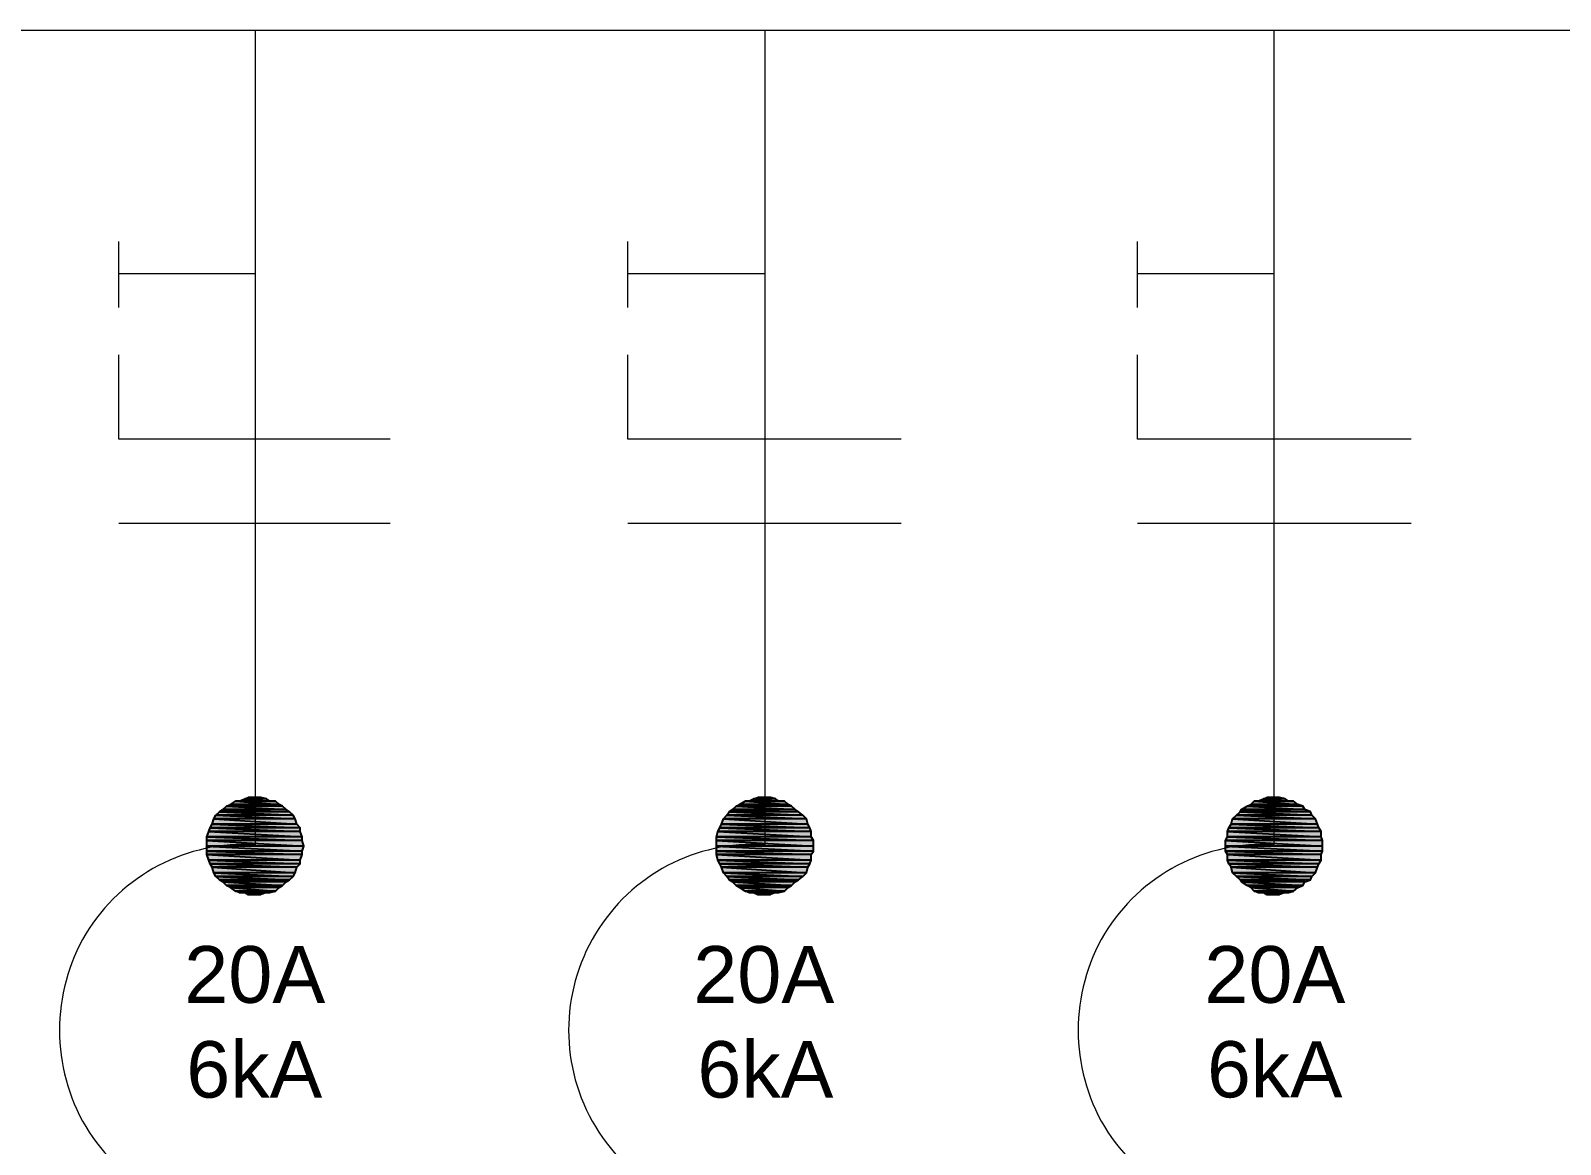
# Model space of a CAD drawing. Header units: millimetres. Extents: x 40 to 176, y -32 to 59.
# Drawn here: x 102.024 to 105.063, y 39.568 to 41.781 of the extents above; entities that cross this region are included whole.
import ezdxf

# ---------------------------------------------------------------- set-up
doc = ezdxf.new("R2010")
doc.units = ezdxf.units.MM
doc.layers.add('13 - Diagrama unifilar', color=7, linetype='Continuous', lineweight=30)
doc.styles.add('Arial0', font='arial.ttf', dxfattribs={"height": 3.14658})

msp = doc.modelspace()

# ---------------------------------------------------------------- hatches: boundary and pattern name
at = {"layer": '13 - Diagrama unifilar', "true_color": 0x000007}
h = msp.add_hatch(color=7, dxfattribs=at)
h.paths.add_polyline_path([(102.5173, 40.2431), (102.4209, 40.2431), (102.5243, 40.2403)])
h.paths.add_polyline_path([(102.4209, 40.2431), (102.5243, 40.2403), (102.4125, 40.2403)])
h = msp.add_hatch(color=7, dxfattribs=at)
h.paths.add_polyline_path([(102.5103, 40.2501), (102.4307, 40.2501), (102.5173, 40.2431)])
h.paths.add_polyline_path([(102.4307, 40.2501), (102.5173, 40.2431), (102.4209, 40.2431)])
h = msp.add_hatch(color=7, dxfattribs=at)
h.paths.add_polyline_path([(102.4922, 40.2543), (102.4489, 40.2543), (102.4991, 40.2501)])
h.paths.add_polyline_path([(102.4489, 40.2543), (102.4991, 40.2501), (102.4377, 40.2501)])
h = msp.add_hatch(color=7, dxfattribs=at)
h.paths.add_polyline_path([(102.481, 40.2571), (102.4558, 40.2571), (102.4922, 40.2543)])
h.paths.add_polyline_path([(102.4558, 40.2571), (102.4922, 40.2543), (102.4489, 40.2543)])
h = msp.add_hatch(color=7, dxfattribs=at)
h.paths.add_polyline_path([(103.5286, 40.2431), (103.4322, 40.2431), (103.5355, 40.2403)])
h.paths.add_polyline_path([(103.4322, 40.2431), (103.5355, 40.2403), (103.4252, 40.2403)])
h = msp.add_hatch(color=7, dxfattribs=at)
h.paths.add_polyline_path([(103.5216, 40.2501), (103.4433, 40.2501), (103.5286, 40.2431)])
h.paths.add_polyline_path([(103.4433, 40.2501), (103.5286, 40.2431), (103.4322, 40.2431)])
h = msp.add_hatch(color=7, dxfattribs=at)
h.paths.add_polyline_path([(103.5034, 40.2543), (103.4601, 40.2543), (103.5104, 40.2501)])
h.paths.add_polyline_path([(103.4601, 40.2543), (103.5104, 40.2501), (103.4503, 40.2501)])
h = msp.add_hatch(color=7, dxfattribs=at)
h.paths.add_polyline_path([(103.4936, 40.2571), (103.4685, 40.2571), (103.5034, 40.2543)])
h.paths.add_polyline_path([(103.4685, 40.2571), (103.5034, 40.2543), (103.4601, 40.2543)])
h = msp.add_hatch(color=7, dxfattribs=at)
h.paths.add_polyline_path([(104.5412, 40.2431), (104.4476, 40.2431), (104.551, 40.2403)])
h.paths.add_polyline_path([(104.4476, 40.2431), (104.551, 40.2403), (104.4406, 40.2403)])
h = msp.add_hatch(color=7, dxfattribs=at)
h.paths.add_polyline_path([(104.5328, 40.2501), (104.4546, 40.2501), (104.5412, 40.2431)])
h.paths.add_polyline_path([(104.4546, 40.2501), (104.5412, 40.2431), (104.4476, 40.2431)])
h = msp.add_hatch(color=7, dxfattribs=at)
h.paths.add_polyline_path([(104.5161, 40.2543), (104.4728, 40.2543), (104.523, 40.2501)])
h.paths.add_polyline_path([(104.4728, 40.2543), (104.523, 40.2501), (104.4616, 40.2501)])
h = msp.add_hatch(color=7, dxfattribs=at)
h.paths.add_polyline_path([(104.5049, 40.2571), (104.4797, 40.2571), (104.5161, 40.2543)])
h.paths.add_polyline_path([(104.4797, 40.2571), (104.5161, 40.2543), (104.4728, 40.2543)])
h = msp.add_hatch(color=7, dxfattribs=at)
h.paths.add_polyline_path([(102.5494, 40.2152), (102.3874, 40.2152), (102.5522, 40.204)])
h.paths.add_polyline_path([(102.3874, 40.2152), (102.5522, 40.204), (102.3846, 40.204)])
h = msp.add_hatch(color=7, dxfattribs=at)
h.paths.add_polyline_path([(102.5452, 40.2222), (102.3916, 40.2222), (102.5494, 40.2152)])
h.paths.add_polyline_path([(102.3916, 40.2222), (102.5494, 40.2152), (102.3874, 40.2152)])
h = msp.add_hatch(color=7, dxfattribs=at)
h.paths.add_polyline_path([(102.5382, 40.2291), (102.3986, 40.2291), (102.5452, 40.2222)])
h.paths.add_polyline_path([(102.3986, 40.2291), (102.5452, 40.2222), (102.3916, 40.2222)])
h = msp.add_hatch(color=7, dxfattribs=at)
h.paths.add_polyline_path([(102.5313, 40.2333), (102.4056, 40.2333), (102.5382, 40.2291)])
h.paths.add_polyline_path([(102.4056, 40.2333), (102.5382, 40.2291), (102.3986, 40.2291)])
h = msp.add_hatch(color=7, dxfattribs=at)
h.paths.add_polyline_path([(102.5243, 40.2403), (102.4125, 40.2403), (102.5313, 40.2333)])
h.paths.add_polyline_path([(102.4125, 40.2403), (102.5313, 40.2333), (102.4056, 40.2333)])
h = msp.add_hatch(color=7, dxfattribs=at)
h.paths.add_polyline_path([(103.5649, 40.2152), (103.4, 40.2152), (103.5677, 40.204)])
h.paths.add_polyline_path([(103.4, 40.2152), (103.5677, 40.204), (103.3959, 40.204)])
h = msp.add_hatch(color=7, dxfattribs=at)
h.paths.add_polyline_path([(103.5579, 40.2222), (103.407, 40.2222), (103.5649, 40.2152)])
h.paths.add_polyline_path([(103.407, 40.2222), (103.5649, 40.2152), (103.4, 40.2152)])
h = msp.add_hatch(color=7, dxfattribs=at)
h.paths.add_polyline_path([(103.5495, 40.2291), (103.4112, 40.2291), (103.5579, 40.2222)])
h.paths.add_polyline_path([(103.4112, 40.2291), (103.5579, 40.2222), (103.407, 40.2222)])
h = msp.add_hatch(color=7, dxfattribs=at)
h.paths.add_polyline_path([(103.5425, 40.2333), (103.4182, 40.2333), (103.5495, 40.2291)])
h.paths.add_polyline_path([(103.4182, 40.2333), (103.5495, 40.2291), (103.4112, 40.2291)])
h = msp.add_hatch(color=7, dxfattribs=at)
h.paths.add_polyline_path([(103.5355, 40.2403), (103.4252, 40.2403), (103.5425, 40.2333)])
h.paths.add_polyline_path([(103.4252, 40.2403), (103.5425, 40.2333), (103.4182, 40.2333)])
h = msp.add_hatch(color=7, dxfattribs=at)
h.paths.add_polyline_path([(104.5761, 40.2152), (104.4113, 40.2152), (104.5803, 40.204)])
h.paths.add_polyline_path([(104.4113, 40.2152), (104.5803, 40.204), (104.4085, 40.204)])
h = msp.add_hatch(color=7, dxfattribs=at)
h.paths.add_polyline_path([(104.5691, 40.2222), (104.4197, 40.2222), (104.5761, 40.2152)])
h.paths.add_polyline_path([(104.4197, 40.2222), (104.5761, 40.2152), (104.4113, 40.2152)])
h = msp.add_hatch(color=7, dxfattribs=at)
h.paths.add_polyline_path([(104.5663, 40.2291), (104.4267, 40.2291), (104.5691, 40.2222)])
h.paths.add_polyline_path([(104.4267, 40.2291), (104.5691, 40.2222), (104.4197, 40.2222)])
h = msp.add_hatch(color=7, dxfattribs=at)
h.paths.add_polyline_path([(104.5552, 40.2333), (104.4295, 40.2333), (104.5663, 40.2291)])
h.paths.add_polyline_path([(104.4295, 40.2333), (104.5663, 40.2291), (104.4267, 40.2291)])
h = msp.add_hatch(color=7, dxfattribs=at)
h.paths.add_polyline_path([(104.551, 40.2403), (104.4406, 40.2403), (104.5552, 40.2333)])
h.paths.add_polyline_path([(104.4406, 40.2403), (104.5552, 40.2333), (104.4295, 40.2333)])
h = msp.add_hatch(color=7, dxfattribs=at)
h.paths.add_polyline_path([(102.5592, 40.19), (102.3776, 40.19), (102.5634, 40.1789)])
h.paths.add_polyline_path([(102.3776, 40.19), (102.5634, 40.1789), (102.3734, 40.1789)])
h = msp.add_hatch(color=7, dxfattribs=at)
h.paths.add_polyline_path([(102.5592, 40.197), (102.3804, 40.197), (102.5592, 40.19)])
h.paths.add_polyline_path([(102.3804, 40.197), (102.5592, 40.19), (102.3776, 40.19)])
h = msp.add_hatch(color=7, dxfattribs=at)
h.paths.add_polyline_path([(102.5522, 40.204), (102.3846, 40.204), (102.5592, 40.197)])
h.paths.add_polyline_path([(102.3846, 40.204), (102.5592, 40.197), (102.3804, 40.197)])
h = msp.add_hatch(color=7, dxfattribs=at)
h.paths.add_polyline_path([(103.5746, 40.19), (103.3889, 40.19), (103.5746, 40.1789)])
h.paths.add_polyline_path([(103.3889, 40.19), (103.5746, 40.1789), (103.3861, 40.1789)])
h = msp.add_hatch(color=7, dxfattribs=at)
h.paths.add_polyline_path([(103.5719, 40.197), (103.3931, 40.197), (103.5746, 40.19)])
h.paths.add_polyline_path([(103.3931, 40.197), (103.5746, 40.19), (103.3889, 40.19)])
h = msp.add_hatch(color=7, dxfattribs=at)
h.paths.add_polyline_path([(103.5677, 40.204), (103.3959, 40.204), (103.5719, 40.197)])
h.paths.add_polyline_path([(103.3959, 40.204), (103.5719, 40.197), (103.3931, 40.197)])
h = msp.add_hatch(color=7, dxfattribs=at)
h.paths.add_polyline_path([(104.5831, 40.197), (104.4043, 40.197), (104.5873, 40.19)])
h.paths.add_polyline_path([(104.4043, 40.197), (104.5873, 40.19), (104.4015, 40.19)])
h = msp.add_hatch(color=7, dxfattribs=at)
h.paths.add_polyline_path([(104.5873, 40.19), (104.4015, 40.19), (104.5873, 40.1789)])
h.paths.add_polyline_path([(104.4015, 40.19), (104.5873, 40.1789), (104.4015, 40.1789)])
h = msp.add_hatch(color=7, dxfattribs=at)
h.paths.add_polyline_path([(104.5803, 40.204), (104.4085, 40.204), (104.5831, 40.197)])
h.paths.add_polyline_path([(104.4085, 40.204), (104.5831, 40.197), (104.4043, 40.197)])
h = msp.add_hatch(color=7, dxfattribs=at)
h.paths.add_polyline_path([(102.5634, 40.1789), (102.3734, 40.1789), (102.5634, 40.1719)])
h.paths.add_polyline_path([(102.3734, 40.1789), (102.5634, 40.1719), (102.3734, 40.1719)])
h = msp.add_hatch(color=7, dxfattribs=at)
h.paths.add_polyline_path([(102.5634, 40.1719), (102.3734, 40.1719), (102.5662, 40.1607)])
h.paths.add_polyline_path([(102.3734, 40.1719), (102.5662, 40.1607), (102.3734, 40.1607)])
h = msp.add_hatch(color=7, dxfattribs=at)
h.paths.add_polyline_path([(102.5662, 40.1607), (102.3734, 40.1607), (102.5634, 40.1509)])
h.paths.add_polyline_path([(102.3734, 40.1607), (102.5634, 40.1509), (102.3734, 40.1509)])
h = msp.add_hatch(color=7, dxfattribs=at)
h.paths.add_polyline_path([(102.5634, 40.1509), (102.3734, 40.1509), (102.5634, 40.1439)])
h.paths.add_polyline_path([(102.3734, 40.1509), (102.5634, 40.1439), (102.3734, 40.1439)])
h = msp.add_hatch(color=7, dxfattribs=at)
h.paths.add_polyline_path([(103.5746, 40.1789), (103.3861, 40.1789), (103.5788, 40.1719)])
h.paths.add_polyline_path([(103.3861, 40.1789), (103.5788, 40.1719), (103.3861, 40.1719)])
h = msp.add_hatch(color=7, dxfattribs=at)
h.paths.add_polyline_path([(103.5788, 40.1719), (103.3861, 40.1719), (103.5788, 40.1607)])
h.paths.add_polyline_path([(103.3861, 40.1719), (103.5788, 40.1607), (103.3861, 40.1607)])
h = msp.add_hatch(color=7, dxfattribs=at)
h.paths.add_polyline_path([(103.5788, 40.1607), (103.3861, 40.1607), (103.5788, 40.1509)])
h.paths.add_polyline_path([(103.3861, 40.1607), (103.5788, 40.1509), (103.3861, 40.1509)])
h = msp.add_hatch(color=7, dxfattribs=at)
h.paths.add_polyline_path([(103.5788, 40.1509), (103.3861, 40.1509), (103.5746, 40.1439)])
h.paths.add_polyline_path([(103.3861, 40.1509), (103.5746, 40.1439), (103.3861, 40.1439)])
h = msp.add_hatch(color=7, dxfattribs=at)
h.paths.add_polyline_path([(104.5873, 40.1789), (104.4015, 40.1789), (104.5901, 40.1719)])
h.paths.add_polyline_path([(104.4015, 40.1789), (104.5901, 40.1719), (104.3973, 40.1719)])
h = msp.add_hatch(color=7, dxfattribs=at)
h.paths.add_polyline_path([(104.5901, 40.1719), (104.3973, 40.1719), (104.5901, 40.1607)])
h.paths.add_polyline_path([(104.3973, 40.1719), (104.5901, 40.1607), (104.3973, 40.1607)])
h = msp.add_hatch(color=7, dxfattribs=at)
h.paths.add_polyline_path([(104.5901, 40.1607), (104.3973, 40.1607), (104.5901, 40.1509)])
h.paths.add_polyline_path([(104.3973, 40.1607), (104.5901, 40.1509), (104.3973, 40.1509)])
h = msp.add_hatch(color=7, dxfattribs=at)
h.paths.add_polyline_path([(104.5901, 40.1509), (104.3973, 40.1509), (104.5873, 40.1439)])
h.paths.add_polyline_path([(104.3973, 40.1509), (104.5873, 40.1439), (104.4015, 40.1439)])
h = msp.add_hatch(color=7, dxfattribs=at)
h.paths.add_polyline_path([(102.5634, 40.1439), (102.3734, 40.1439), (102.5592, 40.1328)])
h.paths.add_polyline_path([(102.3734, 40.1439), (102.5592, 40.1328), (102.3776, 40.1328)])
h = msp.add_hatch(color=7, dxfattribs=at)
h.paths.add_polyline_path([(102.5592, 40.1328), (102.3776, 40.1328), (102.5592, 40.1258)])
h.paths.add_polyline_path([(102.3776, 40.1328), (102.5592, 40.1258), (102.3804, 40.1258)])
h = msp.add_hatch(color=7, dxfattribs=at)
h.paths.add_polyline_path([(102.5592, 40.1258), (102.3804, 40.1258), (102.5522, 40.1188)])
h.paths.add_polyline_path([(102.3804, 40.1258), (102.5522, 40.1188), (102.3846, 40.1188)])
h = msp.add_hatch(color=7, dxfattribs=at)
h.paths.add_polyline_path([(103.5746, 40.1439), (103.3861, 40.1439), (103.5746, 40.1328)])
h.paths.add_polyline_path([(103.3861, 40.1439), (103.5746, 40.1328), (103.3889, 40.1328)])
h = msp.add_hatch(color=7, dxfattribs=at)
h.paths.add_polyline_path([(103.5746, 40.1328), (103.3889, 40.1328), (103.5719, 40.1258)])
h.paths.add_polyline_path([(103.3889, 40.1328), (103.5719, 40.1258), (103.3931, 40.1258)])
h = msp.add_hatch(color=7, dxfattribs=at)
h.paths.add_polyline_path([(103.5719, 40.1258), (103.3931, 40.1258), (103.5677, 40.1188)])
h.paths.add_polyline_path([(103.3931, 40.1258), (103.5677, 40.1188), (103.3959, 40.1188)])
h = msp.add_hatch(color=7, dxfattribs=at)
h.paths.add_polyline_path([(104.5873, 40.1439), (104.4015, 40.1439), (104.5873, 40.1328)])
h.paths.add_polyline_path([(104.4015, 40.1439), (104.5873, 40.1328), (104.4015, 40.1328)])
h = msp.add_hatch(color=7, dxfattribs=at)
h.paths.add_polyline_path([(104.5873, 40.1328), (104.4015, 40.1328), (104.5831, 40.1258)])
h.paths.add_polyline_path([(104.4015, 40.1328), (104.5831, 40.1258), (104.4043, 40.1258)])
h = msp.add_hatch(color=7, dxfattribs=at)
h.paths.add_polyline_path([(104.5831, 40.1258), (104.4043, 40.1258), (104.5803, 40.1188)])
h.paths.add_polyline_path([(104.4043, 40.1258), (104.5803, 40.1188), (104.4085, 40.1188)])
h = msp.add_hatch(color=7, dxfattribs=at)
h.paths.add_polyline_path([(102.5522, 40.1188), (102.3846, 40.1188), (102.5494, 40.1076)])
h.paths.add_polyline_path([(102.3846, 40.1188), (102.5494, 40.1076), (102.3874, 40.1076)])
h = msp.add_hatch(color=7, dxfattribs=at)
h.paths.add_polyline_path([(102.5494, 40.1076), (102.3874, 40.1076), (102.5452, 40.1006)])
h.paths.add_polyline_path([(102.3874, 40.1076), (102.5452, 40.1006), (102.3916, 40.1006)])
h = msp.add_hatch(color=7, dxfattribs=at)
h.paths.add_polyline_path([(102.5452, 40.1006), (102.3916, 40.1006), (102.5382, 40.0937)])
h.paths.add_polyline_path([(102.3916, 40.1006), (102.5382, 40.0937), (102.3986, 40.0937)])
h = msp.add_hatch(color=7, dxfattribs=at)
h.paths.add_polyline_path([(102.5382, 40.0937), (102.3986, 40.0937), (102.5313, 40.0895)])
h.paths.add_polyline_path([(102.3986, 40.0937), (102.5313, 40.0895), (102.4056, 40.0895)])
h = msp.add_hatch(color=7, dxfattribs=at)
h.paths.add_polyline_path([(102.5313, 40.0895), (102.4056, 40.0895), (102.5243, 40.0825)])
h.paths.add_polyline_path([(102.4056, 40.0895), (102.5243, 40.0825), (102.4125, 40.0825)])
h = msp.add_hatch(color=7, dxfattribs=at)
h.paths.add_polyline_path([(103.5677, 40.1188), (103.3959, 40.1188), (103.5649, 40.1076)])
h.paths.add_polyline_path([(103.3959, 40.1188), (103.5649, 40.1076), (103.4, 40.1076)])
h = msp.add_hatch(color=7, dxfattribs=at)
h.paths.add_polyline_path([(103.5649, 40.1076), (103.4, 40.1076), (103.5579, 40.1006)])
h.paths.add_polyline_path([(103.4, 40.1076), (103.5579, 40.1006), (103.407, 40.1006)])
h = msp.add_hatch(color=7, dxfattribs=at)
h.paths.add_polyline_path([(103.5579, 40.1006), (103.407, 40.1006), (103.5495, 40.0937)])
h.paths.add_polyline_path([(103.407, 40.1006), (103.5495, 40.0937), (103.4112, 40.0937)])
h = msp.add_hatch(color=7, dxfattribs=at)
h.paths.add_polyline_path([(103.5495, 40.0937), (103.4112, 40.0937), (103.5425, 40.0895)])
h.paths.add_polyline_path([(103.4112, 40.0937), (103.5425, 40.0895), (103.4182, 40.0895)])
h = msp.add_hatch(color=7, dxfattribs=at)
h.paths.add_polyline_path([(103.5425, 40.0895), (103.4182, 40.0895), (103.5355, 40.0825)])
h.paths.add_polyline_path([(103.4182, 40.0895), (103.5355, 40.0825), (103.4252, 40.0825)])
h = msp.add_hatch(color=7, dxfattribs=at)
h.paths.add_polyline_path([(104.5803, 40.1188), (104.4085, 40.1188), (104.5761, 40.1076)])
h.paths.add_polyline_path([(104.4085, 40.1188), (104.5761, 40.1076), (104.4113, 40.1076)])
h = msp.add_hatch(color=7, dxfattribs=at)
h.paths.add_polyline_path([(104.5761, 40.1076), (104.4113, 40.1076), (104.5691, 40.1006)])
h.paths.add_polyline_path([(104.4113, 40.1076), (104.5691, 40.1006), (104.4197, 40.1006)])
h = msp.add_hatch(color=7, dxfattribs=at)
h.paths.add_polyline_path([(104.5691, 40.1006), (104.4197, 40.1006), (104.5663, 40.0937)])
h.paths.add_polyline_path([(104.4197, 40.1006), (104.5663, 40.0937), (104.4267, 40.0937)])
h = msp.add_hatch(color=7, dxfattribs=at)
h.paths.add_polyline_path([(104.5663, 40.0937), (104.4267, 40.0937), (104.5552, 40.0895)])
h.paths.add_polyline_path([(104.4267, 40.0937), (104.5552, 40.0895), (104.4295, 40.0895)])
h = msp.add_hatch(color=7, dxfattribs=at)
h.paths.add_polyline_path([(104.5552, 40.0895), (104.4295, 40.0895), (104.551, 40.0825)])
h.paths.add_polyline_path([(104.4295, 40.0895), (104.551, 40.0825), (104.4406, 40.0825)])
h = msp.add_hatch(color=7, dxfattribs=at)
h.paths.add_polyline_path([(102.5243, 40.0825), (102.4125, 40.0825), (102.5173, 40.0783)])
h.paths.add_polyline_path([(102.4125, 40.0825), (102.5173, 40.0783), (102.4209, 40.0783)])
h = msp.add_hatch(color=7, dxfattribs=at)
h.paths.add_polyline_path([(102.5173, 40.0783), (102.4209, 40.0783), (102.5103, 40.0713)])
h.paths.add_polyline_path([(102.4209, 40.0783), (102.5103, 40.0713), (102.4307, 40.0713)])
h = msp.add_hatch(color=7, dxfattribs=at)
h.paths.add_polyline_path([(102.5103, 40.0713), (102.4307, 40.0713), (102.4991, 40.0685)])
h.paths.add_polyline_path([(102.4307, 40.0713), (102.4991, 40.0685), (102.4377, 40.0685)])
h = msp.add_hatch(color=7, dxfattribs=at)
h.paths.add_polyline_path([(102.4489, 40.0685), (102.4558, 40.0643), (102.481, 40.0643)])
h.paths.add_polyline_path([(102.4558, 40.0643), (102.481, 40.0643), (102.474, 40.0643)])
for points in [[(102.4489, 40.0685), (102.4922, 40.0685), (102.481, 40.0643)], [(103.4601, 40.0685), (103.5034, 40.0685), (103.4936, 40.0643)], [(104.4728, 40.0685), (104.5161, 40.0685), (104.5049, 40.0643)]]:
    msp.add_hatch(color=7, dxfattribs=at).paths.add_polyline_path(points)
h = msp.add_hatch(color=7, dxfattribs=at)
h.paths.add_polyline_path([(103.5355, 40.0825), (103.4252, 40.0825), (103.5286, 40.0783)])
h.paths.add_polyline_path([(103.4252, 40.0825), (103.5286, 40.0783), (103.4322, 40.0783)])
h = msp.add_hatch(color=7, dxfattribs=at)
h.paths.add_polyline_path([(103.5286, 40.0783), (103.4322, 40.0783), (103.5216, 40.0713)])
h.paths.add_polyline_path([(103.4322, 40.0783), (103.5216, 40.0713), (103.4433, 40.0713)])
h = msp.add_hatch(color=7, dxfattribs=at)
h.paths.add_polyline_path([(103.5216, 40.0713), (103.4433, 40.0713), (103.5104, 40.0685)])
h.paths.add_polyline_path([(103.4433, 40.0713), (103.5104, 40.0685), (103.4503, 40.0685)])
h = msp.add_hatch(color=7, dxfattribs=at)
h.paths.add_polyline_path([(103.4601, 40.0685), (103.4685, 40.0643), (103.4936, 40.0643)])
h.paths.add_polyline_path([(103.4685, 40.0643), (103.4936, 40.0643), (103.4853, 40.0643)])
h = msp.add_hatch(color=7, dxfattribs=at)
h.paths.add_polyline_path([(104.551, 40.0825), (104.4406, 40.0825), (104.5412, 40.0783)])
h.paths.add_polyline_path([(104.4406, 40.0825), (104.5412, 40.0783), (104.4476, 40.0783)])
h = msp.add_hatch(color=7, dxfattribs=at)
h.paths.add_polyline_path([(104.5412, 40.0783), (104.4476, 40.0783), (104.5328, 40.0713)])
h.paths.add_polyline_path([(104.4476, 40.0783), (104.5328, 40.0713), (104.4546, 40.0713)])
h = msp.add_hatch(color=7, dxfattribs=at)
h.paths.add_polyline_path([(104.5328, 40.0713), (104.4546, 40.0713), (104.523, 40.0685)])
h.paths.add_polyline_path([(104.4546, 40.0713), (104.523, 40.0685), (104.4616, 40.0685)])
h = msp.add_hatch(color=7, dxfattribs=at)
h.paths.add_polyline_path([(104.4728, 40.0685), (104.4797, 40.0643), (104.5049, 40.0643)])
h.paths.add_polyline_path([(104.4797, 40.0643), (104.5049, 40.0643), (104.4979, 40.0643)])

# ---------------------------------------------------------------- linework, layer by layer
at = {"layer": '13 - Diagrama unifilar', "color": 7, "linetype": 'Continuous', "lineweight": 20, "true_color": 0x000007}
for points in [[(110.5696, 41.7809), (101.4544, 41.7809), (101.4544, 40.1607)], [(102.4698, 41.7809), (102.4698, 40.1607), (102.4698, 40.1607)], [(103.4825, 41.7809), (103.4825, 40.1607), (103.4825, 40.1607)], [(104.4937, 41.7809), (104.4937, 40.1607), (104.4937, 40.1607)], [(102.4698, 41.2977), (102.1988, 41.2977), (102.1988, 41.3619)], [(103.4825, 41.2977), (103.2101, 41.2977), (103.2101, 41.3619)], [(104.4937, 41.2977), (104.2227, 41.2977), (104.2227, 41.3619)], [(102.1988, 41.2306), (102.1988, 41.2977), (102.1988, 41.2977)], [(103.2101, 41.2306), (103.2101, 41.2977), (103.2101, 41.2977)], [(104.2227, 41.2306), (104.2227, 41.2977), (104.2227, 41.2977)], [(102.738, 40.9694), (102.4698, 40.9694), (102.1988, 40.9694), (102.1988, 41.137)], [(103.7534, 40.9694), (103.4825, 40.9694), (103.2101, 40.9694), (103.2101, 41.137)], [(104.7661, 40.9694), (104.4937, 40.9694), (104.2227, 40.9694), (104.2227, 41.137)], [(102.738, 40.8018), (102.4698, 40.8018), (102.1988, 40.8018)], [(103.7534, 40.8018), (103.4825, 40.8018), (103.2101, 40.8018)], [(104.7661, 40.8018), (104.4937, 40.8018), (104.2227, 40.8018)]]:
    msp.add_lwpolyline(points, dxfattribs=at)
at = {"layer": '13 - Diagrama unifilar', "color": 7, "linetype": 'Continuous', "lineweight": -2, "true_color": 0x000007}
for points in [[(102.4209, 40.2431), (102.5243, 40.2403), (102.4125, 40.2403)], [(102.4307, 40.2501), (102.5173, 40.2431), (102.4209, 40.2431)], [(102.5173, 40.2431), (102.4209, 40.2431), (102.5243, 40.2403)], [(102.4377, 40.2501), (102.5103, 40.2501), (102.4307, 40.2501)], [(102.5103, 40.2501), (102.4307, 40.2501), (102.5173, 40.2431)], [(102.4489, 40.2543), (102.4991, 40.2501), (102.4377, 40.2501)], [(102.4991, 40.2501), (102.4377, 40.2501), (102.5103, 40.2501)], [(102.4558, 40.2571), (102.4922, 40.2543), (102.4489, 40.2543)], [(102.4922, 40.2543), (102.4489, 40.2543), (102.4991, 40.2501)], [(102.474, 40.2571), (102.481, 40.2571), (102.4558, 40.2571)], [(102.481, 40.2571), (102.4558, 40.2571), (102.4922, 40.2543)], [(103.4322, 40.2431), (103.5355, 40.2403), (103.4252, 40.2403)], [(103.4433, 40.2501), (103.5286, 40.2431), (103.4322, 40.2431)], [(103.5286, 40.2431), (103.4322, 40.2431), (103.5355, 40.2403)], [(103.4503, 40.2501), (103.5216, 40.2501), (103.4433, 40.2501)], [(103.5216, 40.2501), (103.4433, 40.2501), (103.5286, 40.2431)], [(103.4601, 40.2543), (103.5104, 40.2501), (103.4503, 40.2501)], [(103.5104, 40.2501), (103.4503, 40.2501), (103.5216, 40.2501)], [(103.4685, 40.2571), (103.5034, 40.2543), (103.4601, 40.2543)], [(103.5034, 40.2543), (103.4601, 40.2543), (103.5104, 40.2501)], [(103.4853, 40.2571), (103.4936, 40.2571), (103.4685, 40.2571)], [(103.4936, 40.2571), (103.4685, 40.2571), (103.5034, 40.2543)], [(104.4476, 40.2431), (104.551, 40.2403), (104.4406, 40.2403)], [(104.4546, 40.2501), (104.5412, 40.2431), (104.4476, 40.2431)], [(104.5412, 40.2431), (104.4476, 40.2431), (104.551, 40.2403)], [(104.4616, 40.2501), (104.5328, 40.2501), (104.4546, 40.2501)], [(104.5328, 40.2501), (104.4546, 40.2501), (104.5412, 40.2431)], [(104.4728, 40.2543), (104.523, 40.2501), (104.4616, 40.2501)], [(104.523, 40.2501), (104.4616, 40.2501), (104.5328, 40.2501)], [(104.4797, 40.2571), (104.5161, 40.2543), (104.4728, 40.2543)], [(104.5161, 40.2543), (104.4728, 40.2543), (104.523, 40.2501)], [(104.4979, 40.2571), (104.5049, 40.2571), (104.4797, 40.2571)], [(104.5049, 40.2571), (104.4797, 40.2571), (104.5161, 40.2543)], [(102.3874, 40.2152), (102.5522, 40.204), (102.3846, 40.204)], [(102.3916, 40.2222), (102.5494, 40.2152), (102.3874, 40.2152)], [(102.5494, 40.2152), (102.3874, 40.2152), (102.5522, 40.204)], [(102.3986, 40.2291), (102.5452, 40.2222), (102.3916, 40.2222)], [(102.5452, 40.2222), (102.3916, 40.2222), (102.5494, 40.2152)], [(102.4056, 40.2333), (102.5382, 40.2291), (102.3986, 40.2291)], [(102.5382, 40.2291), (102.3986, 40.2291), (102.5452, 40.2222)], [(102.4125, 40.2403), (102.5313, 40.2333), (102.4056, 40.2333)], [(102.5313, 40.2333), (102.4056, 40.2333), (102.5382, 40.2291)], [(102.5243, 40.2403), (102.4125, 40.2403), (102.5313, 40.2333)], [(103.4, 40.2152), (103.5677, 40.204), (103.3959, 40.204)], [(103.407, 40.2222), (103.5649, 40.2152), (103.4, 40.2152)], [(103.5649, 40.2152), (103.4, 40.2152), (103.5677, 40.204)], [(103.4112, 40.2291), (103.5579, 40.2222), (103.407, 40.2222)], [(103.5579, 40.2222), (103.407, 40.2222), (103.5649, 40.2152)], [(103.4182, 40.2333), (103.5495, 40.2291), (103.4112, 40.2291)], [(103.5495, 40.2291), (103.4112, 40.2291), (103.5579, 40.2222)], [(103.4252, 40.2403), (103.5425, 40.2333), (103.4182, 40.2333)], [(103.5425, 40.2333), (103.4182, 40.2333), (103.5495, 40.2291)], [(103.5355, 40.2403), (103.4252, 40.2403), (103.5425, 40.2333)], [(104.4113, 40.2152), (104.5803, 40.204), (104.4085, 40.204)], [(104.4197, 40.2222), (104.5761, 40.2152), (104.4113, 40.2152)], [(104.5761, 40.2152), (104.4113, 40.2152), (104.5803, 40.204)], [(104.4267, 40.2291), (104.5691, 40.2222), (104.4197, 40.2222)], [(104.5691, 40.2222), (104.4197, 40.2222), (104.5761, 40.2152)], [(104.4295, 40.2333), (104.5663, 40.2291), (104.4267, 40.2291)], [(104.5663, 40.2291), (104.4267, 40.2291), (104.5691, 40.2222)], [(104.4406, 40.2403), (104.5552, 40.2333), (104.4295, 40.2333)], [(104.5552, 40.2333), (104.4295, 40.2333), (104.5663, 40.2291)], [(104.551, 40.2403), (104.4406, 40.2403), (104.5552, 40.2333)], [(102.3776, 40.19), (102.5634, 40.1789), (102.3734, 40.1789)], [(102.3804, 40.197), (102.5592, 40.19), (102.3776, 40.19)], [(102.5592, 40.19), (102.3776, 40.19), (102.5634, 40.1789)], [(102.3846, 40.204), (102.5592, 40.197), (102.3804, 40.197)], [(102.5592, 40.197), (102.3804, 40.197), (102.5592, 40.19)], [(102.5522, 40.204), (102.3846, 40.204), (102.5592, 40.197)], [(103.3889, 40.19), (103.5746, 40.1789), (103.3861, 40.1789)], [(103.3931, 40.197), (103.5746, 40.19), (103.3889, 40.19)], [(103.5746, 40.19), (103.3889, 40.19), (103.5746, 40.1789)], [(103.3959, 40.204), (103.5719, 40.197), (103.3931, 40.197)], [(103.5719, 40.197), (103.3931, 40.197), (103.5746, 40.19)], [(103.5677, 40.204), (103.3959, 40.204), (103.5719, 40.197)], [(104.4043, 40.197), (104.5873, 40.19), (104.4015, 40.19)], [(104.5873, 40.19), (104.4015, 40.19), (104.5873, 40.1789)], [(104.4015, 40.19), (104.5873, 40.1789), (104.4015, 40.1789)], [(104.4085, 40.204), (104.5831, 40.197), (104.4043, 40.197)], [(104.5831, 40.197), (104.4043, 40.197), (104.5873, 40.19)], [(104.5803, 40.204), (104.4085, 40.204), (104.5831, 40.197)], [(102.5634, 40.1789), (102.3734, 40.1789), (102.5634, 40.1719)], [(102.3734, 40.1789), (102.5634, 40.1719), (102.3734, 40.1719)], [(102.5634, 40.1719), (102.3734, 40.1719), (102.5662, 40.1607)], [(102.3734, 40.1719), (102.5662, 40.1607), (102.3734, 40.1607)], [(102.5662, 40.1607), (102.3734, 40.1607), (102.5634, 40.1509)], [(102.3734, 40.1607), (102.5634, 40.1509), (102.3734, 40.1509)], [(102.5634, 40.1509), (102.3734, 40.1509), (102.5634, 40.1439)], [(102.3734, 40.1509), (102.5634, 40.1439), (102.3734, 40.1439)], [(103.5746, 40.1789), (103.3861, 40.1789), (103.5788, 40.1719)], [(103.3861, 40.1789), (103.5788, 40.1719), (103.3861, 40.1719)], [(103.5788, 40.1719), (103.3861, 40.1719), (103.5788, 40.1607)], [(103.3861, 40.1719), (103.5788, 40.1607), (103.3861, 40.1607)], [(103.5788, 40.1607), (103.3861, 40.1607), (103.5788, 40.1509)], [(103.3861, 40.1607), (103.5788, 40.1509), (103.3861, 40.1509)], [(103.5788, 40.1509), (103.3861, 40.1509), (103.5746, 40.1439)], [(103.3861, 40.1509), (103.5746, 40.1439), (103.3861, 40.1439)], [(104.4015, 40.1789), (104.5901, 40.1719), (104.3973, 40.1719)], [(104.5901, 40.1719), (104.3973, 40.1719), (104.5901, 40.1607)], [(104.3973, 40.1719), (104.5901, 40.1607), (104.3973, 40.1607)], [(104.5901, 40.1607), (104.3973, 40.1607), (104.5901, 40.1509)], [(104.3973, 40.1607), (104.5901, 40.1509), (104.3973, 40.1509)], [(104.5901, 40.1509), (104.3973, 40.1509), (104.5873, 40.1439)], [(104.3973, 40.1509), (104.5873, 40.1439), (104.4015, 40.1439)], [(104.5873, 40.1789), (104.4015, 40.1789), (104.5901, 40.1719)], [(102.5634, 40.1439), (102.3734, 40.1439), (102.5592, 40.1328)], [(102.3734, 40.1439), (102.5592, 40.1328), (102.3776, 40.1328)], [(102.5592, 40.1328), (102.3776, 40.1328), (102.5592, 40.1258)], [(102.3776, 40.1328), (102.5592, 40.1258), (102.3804, 40.1258)], [(102.5592, 40.1258), (102.3804, 40.1258), (102.5522, 40.1188)], [(102.3804, 40.1258), (102.5522, 40.1188), (102.3846, 40.1188)], [(103.5746, 40.1439), (103.3861, 40.1439), (103.5746, 40.1328)], [(103.3861, 40.1439), (103.5746, 40.1328), (103.3889, 40.1328)], [(103.5746, 40.1328), (103.3889, 40.1328), (103.5719, 40.1258)], [(103.3889, 40.1328), (103.5719, 40.1258), (103.3931, 40.1258)], [(103.5719, 40.1258), (103.3931, 40.1258), (103.5677, 40.1188)], [(103.3931, 40.1258), (103.5677, 40.1188), (103.3959, 40.1188)], [(104.5873, 40.1439), (104.4015, 40.1439), (104.5873, 40.1328)], [(104.4015, 40.1439), (104.5873, 40.1328), (104.4015, 40.1328)], [(104.5873, 40.1328), (104.4015, 40.1328), (104.5831, 40.1258)], [(104.4015, 40.1328), (104.5831, 40.1258), (104.4043, 40.1258)], [(104.5831, 40.1258), (104.4043, 40.1258), (104.5803, 40.1188)], [(104.4043, 40.1258), (104.5803, 40.1188), (104.4085, 40.1188)], [(102.5522, 40.1188), (102.3846, 40.1188), (102.5494, 40.1076)], [(102.3846, 40.1188), (102.5494, 40.1076), (102.3874, 40.1076)], [(102.5494, 40.1076), (102.3874, 40.1076), (102.5452, 40.1006)], [(102.3874, 40.1076), (102.5452, 40.1006), (102.3916, 40.1006)], [(102.5452, 40.1006), (102.3916, 40.1006), (102.5382, 40.0937)], [(102.3916, 40.1006), (102.5382, 40.0937), (102.3986, 40.0937)], [(102.5382, 40.0937), (102.3986, 40.0937), (102.5313, 40.0895)], [(102.3986, 40.0937), (102.5313, 40.0895), (102.4056, 40.0895)], [(102.5313, 40.0895), (102.4056, 40.0895), (102.5243, 40.0825)], [(102.4056, 40.0895), (102.5243, 40.0825), (102.4125, 40.0825)], [(103.5677, 40.1188), (103.3959, 40.1188), (103.5649, 40.1076)], [(103.3959, 40.1188), (103.5649, 40.1076), (103.4, 40.1076)], [(103.5649, 40.1076), (103.4, 40.1076), (103.5579, 40.1006)], [(103.4, 40.1076), (103.5579, 40.1006), (103.407, 40.1006)], [(103.5579, 40.1006), (103.407, 40.1006), (103.5495, 40.0937)], [(103.407, 40.1006), (103.5495, 40.0937), (103.4112, 40.0937)], [(103.5495, 40.0937), (103.4112, 40.0937), (103.5425, 40.0895)], [(103.4112, 40.0937), (103.5425, 40.0895), (103.4182, 40.0895)], [(103.5425, 40.0895), (103.4182, 40.0895), (103.5355, 40.0825)], [(103.4182, 40.0895), (103.5355, 40.0825), (103.4252, 40.0825)], [(104.5803, 40.1188), (104.4085, 40.1188), (104.5761, 40.1076)], [(104.4085, 40.1188), (104.5761, 40.1076), (104.4113, 40.1076)], [(104.5761, 40.1076), (104.4113, 40.1076), (104.5691, 40.1006)], [(104.4113, 40.1076), (104.5691, 40.1006), (104.4197, 40.1006)], [(104.5691, 40.1006), (104.4197, 40.1006), (104.5663, 40.0937)], [(104.4197, 40.1006), (104.5663, 40.0937), (104.4267, 40.0937)], [(104.5663, 40.0937), (104.4267, 40.0937), (104.5552, 40.0895)], [(104.4267, 40.0937), (104.5552, 40.0895), (104.4295, 40.0895)], [(104.5552, 40.0895), (104.4295, 40.0895), (104.551, 40.0825)], [(104.4295, 40.0895), (104.551, 40.0825), (104.4406, 40.0825)], [(102.5243, 40.0825), (102.4125, 40.0825), (102.5173, 40.0783)], [(102.4125, 40.0825), (102.5173, 40.0783), (102.4209, 40.0783)], [(102.5173, 40.0783), (102.4209, 40.0783), (102.5103, 40.0713)], [(102.4209, 40.0783), (102.5103, 40.0713), (102.4307, 40.0713)], [(102.5103, 40.0713), (102.4307, 40.0713), (102.4991, 40.0685)], [(102.4307, 40.0713), (102.4991, 40.0685), (102.4377, 40.0685)], [(102.4991, 40.0685), (102.4377, 40.0685), (102.4922, 40.0685)], [(102.4377, 40.0685), (102.4922, 40.0685), (102.4489, 40.0685)], [(102.4489, 40.0685), (102.4558, 40.0643), (102.481, 40.0643)], [(102.4489, 40.0685), (102.4922, 40.0685), (102.481, 40.0643)], [(102.4558, 40.0643), (102.481, 40.0643), (102.474, 40.0643)], [(103.5355, 40.0825), (103.4252, 40.0825), (103.5286, 40.0783)], [(103.4252, 40.0825), (103.5286, 40.0783), (103.4322, 40.0783)], [(103.5286, 40.0783), (103.4322, 40.0783), (103.5216, 40.0713)], [(103.4322, 40.0783), (103.5216, 40.0713), (103.4433, 40.0713)], [(103.5216, 40.0713), (103.4433, 40.0713), (103.5104, 40.0685)], [(103.4433, 40.0713), (103.5104, 40.0685), (103.4503, 40.0685)], [(103.5104, 40.0685), (103.4503, 40.0685), (103.5034, 40.0685)], [(103.4503, 40.0685), (103.5034, 40.0685), (103.4601, 40.0685)], [(103.4601, 40.0685), (103.4685, 40.0643), (103.4936, 40.0643)], [(103.4601, 40.0685), (103.5034, 40.0685), (103.4936, 40.0643)], [(103.4685, 40.0643), (103.4936, 40.0643), (103.4853, 40.0643)], [(104.551, 40.0825), (104.4406, 40.0825), (104.5412, 40.0783)], [(104.4406, 40.0825), (104.5412, 40.0783), (104.4476, 40.0783)], [(104.5412, 40.0783), (104.4476, 40.0783), (104.5328, 40.0713)], [(104.4476, 40.0783), (104.5328, 40.0713), (104.4546, 40.0713)], [(104.5328, 40.0713), (104.4546, 40.0713), (104.523, 40.0685)], [(104.4546, 40.0713), (104.523, 40.0685), (104.4616, 40.0685)], [(104.523, 40.0685), (104.4616, 40.0685), (104.5161, 40.0685)], [(104.4616, 40.0685), (104.5161, 40.0685), (104.4728, 40.0685)], [(104.4728, 40.0685), (104.4797, 40.0643), (104.5049, 40.0643)], [(104.4728, 40.0685), (104.5161, 40.0685), (104.5049, 40.0643)], [(104.4797, 40.0643), (104.5049, 40.0643), (104.4979, 40.0643)]]:
    msp.add_lwpolyline(points, close=True, dxfattribs=at)
at = {"layer": '13 - Diagrama unifilar', "color": 7, "linetype": 'Continuous', "lineweight": 20, "true_color": 0x000007}
for points in [[(102.4712, 40.1635), (102.3343, 40.1719), (102.2044, 40.1034), (102.1332, 39.9861), (102.1332, 39.9861), (102.0634, 39.8688), (102.0634, 39.7207), (102.1332, 39.6034), (102.1332, 39.6034), (102.2044, 39.4861), (102.3343, 39.4176), (102.4712, 39.4246)], [(103.4825, 40.1635), (103.3456, 40.1719), (103.2157, 40.1034), (103.1458, 39.9861), (103.1458, 39.9861), (103.0746, 39.8688), (103.0746, 39.7207), (103.1458, 39.6034), (103.1458, 39.6034), (103.2157, 39.4861), (103.3456, 39.4176), (103.4825, 39.4246)], [(104.4951, 40.1635), (104.3582, 40.1719), (104.2283, 40.1034), (104.1571, 39.9861), (104.1571, 39.9861), (104.0873, 39.8688), (104.0873, 39.7207), (104.1571, 39.6034), (104.1571, 39.6034), (104.2283, 39.4861), (104.3582, 39.4176), (104.4951, 39.4246)]]:
    msp.add_open_spline(points, degree=3, knots=[0, 0, 0, 0, 0.083333, 0.083333, 0.083333, 0.083334, 0.166667, 0.166667, 0.166667, 0.166668, 1, 1, 1, 1], dxfattribs=at)

# ---------------------------------------------------------------- texts
at = {"layer": '13 - Diagrama unifilar', "color": 7, "true_color": 0x000007, "style": 'Arial0'}
for s, height, p in [('20A', 0.11275, (102.3287, 39.8493)), ('20A', 0.11275, (103.34, 39.8493)), ('20A', 0.11275, (104.3554, 39.8493)), ('6kA', 0.11222, (102.3329, 39.661)), ('6kA', 0.11222, (103.3484, 39.661)), ('6kA', 0.11173, (104.361, 39.6614))]:
    msp.add_text(s, height=height, dxfattribs=at).set_placement(p)

doc.saveas('drawing.dxf')
